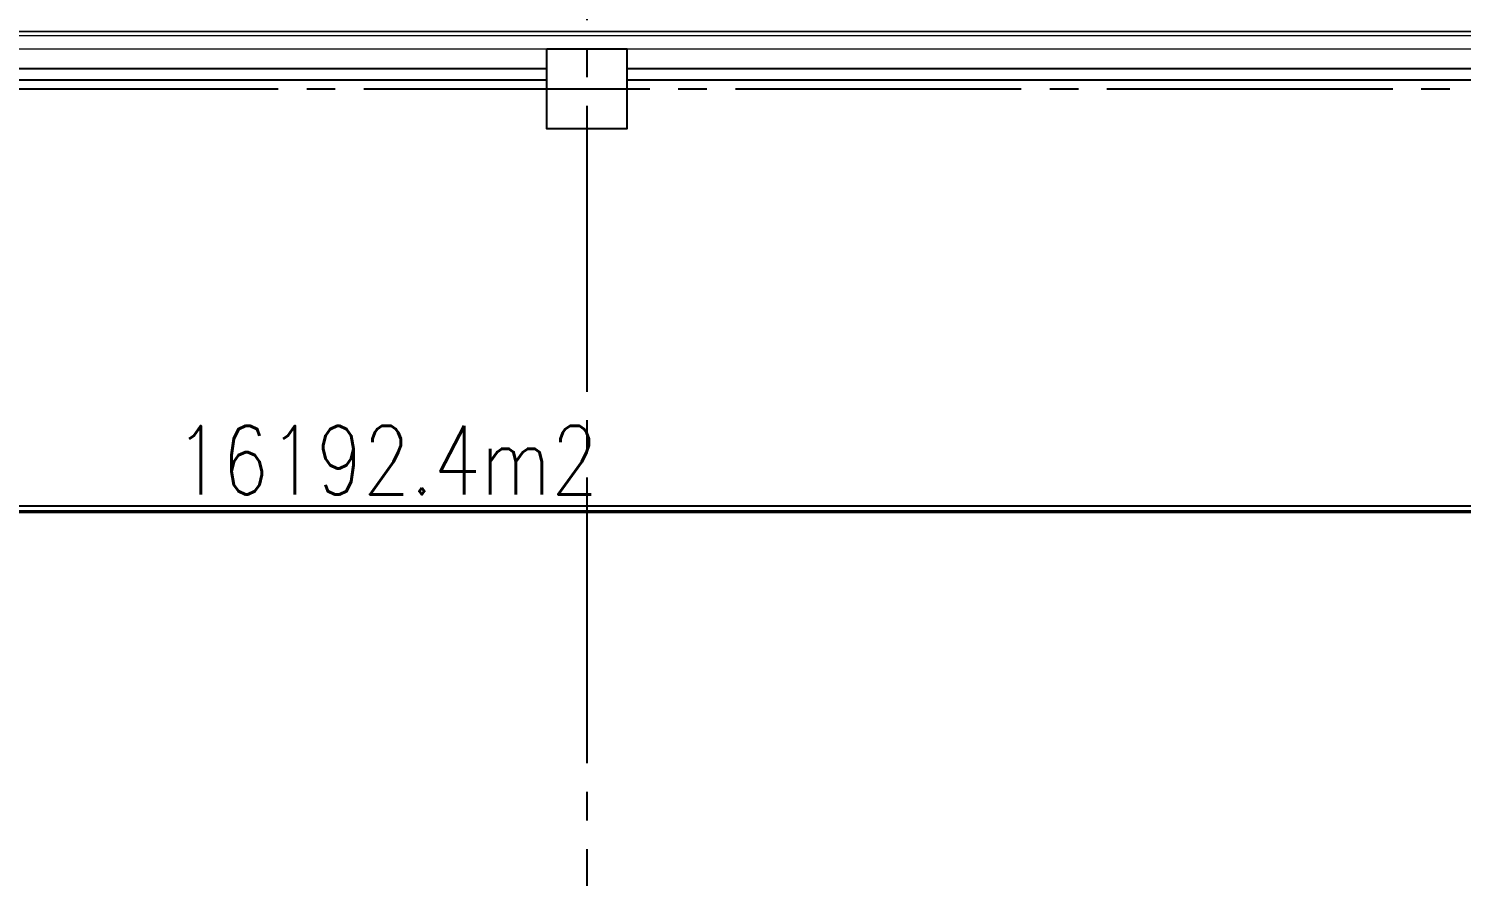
# Model space of a CAD drawing. Extents: x -960 to 27370, y -1283 to 11880.
# Drawn here: x 9712 to 10965, y 8311 to 9052 of the extents above; entities that cross this region are included whole.
import ezdxf
from ezdxf.enums import TextEntityAlignment as Align

# ---------------------------------------------------------------- set-up
doc = ezdxf.new("R2010")
doc.units = 0
doc.header["$LTSCALE"] = 100
doc.linetypes.add('X-S-FAB-L10$0$COL-CEN-LIN', pattern=[3.25, 2.5, -0.25, 0.25, -0.25])
for name, color, linetype in [('188K-SM-03-F10-ARCH-PA-Y2257103$0$K-AREA', 53, 'Continuous'), ('188K-SM-03-F10-ARCH-PA-Y2257103$0$K-P1S-4.2-單抗', 53, 'Continuous'), ('188K-SM-03-F10-ARCH-PA-Y2257103$0$K-岩棉 2hr 7.5-非抗', 53, 'Continuous'), ('X-S-FAB-L10$0$0-DIM-TXT', 8, 'Continuous'), ('X-S-FAB-L10$0$A-WALL-EX', 8, 'Continuous'), ('X-S-FAB-L10$0$BLOCK', 8, 'Continuous'), ('X-S-FAB-L10$0$CCL', 8, 'X-S-FAB-L10$0$COL-CEN-LIN'), ('X-S-FAB-L10$0$COL-S', 8, 'Continuous')]:
    doc.layers.add(name, color=color, linetype=linetype)
doc.styles.add('188K-SM-03-F10-ARCH-PA-Y2257103$0$Standard', font='txt.shx', dxfattribs={"bigfont": 'chineset.shx'})
doc.styles.add('X-S-FAB-L10$0$CHINA', font='simplex.shx', dxfattribs={"width": 0.75, "bigfont": 'chineset.shx'})
doc.styles.add('X-S-FAB-L10$0$Standard', font='', dxfattribs={"width": 0.8})
doc.styles.add('X-S-FAB-L10$0$TG_NOTE_TEXT', font='simplex.shx', dxfattribs={"width": 0.75, "bigfont": 'chineset.shx'})
doc.styles.get('X-S-FAB-L10$0$Standard').set_extended_font_data('Microsoft JhengHei')

# ---------------------------------------------------------------- blocks, each defined once
blk = doc.blocks.new('X-S-FAB-L10$0$FAB2-L05')
at = {"layer": 'X-S-FAB-L10$0$CCL'}
for p, q in [((-15960, 11005), (-15960, 0)), ((-26880, 9720), (1210, 9720))]:
    blk.add_line(p, q, dxfattribs=at)
at = {"layer": 'X-S-FAB-L10$0$COL-S'}
blk.add_lwpolyline([(-15995, 9755), (-15925, 9755), (-15925, 9685), (-15995, 9685)], close=True, dxfattribs=at)
blk = doc.blocks.new('X-S-FAB-L10')
at = {"layer": 'X-S-FAB-L10$0$A-WALL-EX', "lineweight": 0}
blk.add_line((7705, 9046.5), (12670, 9046.5), dxfattribs=at)
at = {"layer": 'X-S-FAB-L10$0$A-WALL-EX', "lineweight": 0, "flags": 128}
for points in [[(12670, 9050), (7705, 9050)], [(7705, 9050), (12670, 9050)], [(7705, 9050), (12670, 9050)], [(7705, 9050), (12670, 9050)], [(7705, 9050), (12670, 9050)], [(7705, 9050), (12670, 9050)], [(7705, 9050), (12670, 9050)], [(7705, 9050), (12670, 9050)], [(7705, 9035), (12685, 9035)]]:
    blk.add_lwpolyline(points, dxfattribs=at)
at = {"layer": 'X-S-FAB-L10$0$COL-S'}
for p, q in [((10165, 9035), (10235, 9035)), ((10165, 8965), (10165, 9035)), ((10235, 9035), (10235, 8965)), ((10235, 8965), (10165, 8965))]:
    blk.add_line(p, q, dxfattribs=at)
at = {"layer": 'X-S-FAB-L10$0$BLOCK'}
blk.add_blockref('X-S-FAB-L10$0$FAB2-L05', (26160, -720), dxfattribs=at)
at = {"style": 'X-S-FAB-L10$0$TG_NOTE_TEXT', "width": 0.5, "flags": 1}
for p in [(7463.301, 9020), (18268.251, 8649), (11197.77, 4800.167), (16485.801, 4800.167), (25420.27, 2635), (13360, 320.001, 0), (7463.301, -33.333)]:
    blk.add_attdef('WH', text='', height=20, dxfattribs=at).set_placement(p, align=Align.BOTTOM_LEFT)
at = {"width": 0.5}
for style, p in [('X-S-FAB-L10$0$TG_NOTE_TEXT', (7585, 9020)), ('X-S-FAB-L10$0$TG_NOTE_TEXT', (18389.95, 8649)), ('X-S-FAB-L10$0$TG_NOTE_TEXT', (11117.5, 4813.5)), ('X-S-FAB-L10$0$TG_NOTE_TEXT', (16607.5, 4813.5)), ('X-S-FAB-L10$0$TG_NOTE_TEXT', (25350, 2635)), ('X-S-FAB-L10$0$Standard', (13129.375, 325.001, 0)), ('X-S-FAB-L10$0$TG_NOTE_TEXT', (7585, -20))]:
    blk.add_attdef('DESC', text='', height=10, dxfattribs=dict(at, style=style)).set_placement(p, align=Align.BOTTOM_LEFT)
for tag, style, p in [('TYPE', 'X-S-FAB-L10$0$TG_NOTE_TEXT', (7619.286, 9020)), ('NO', 'X-S-FAB-L10$0$TG_NOTE_TEXT', (7650.095, 9020)), ('TYPE', 'X-S-FAB-L10$0$TG_NOTE_TEXT', (18424.236, 8649)), ('NO', 'X-S-FAB-L10$0$TG_NOTE_TEXT', (18455.045, 8649)), ('NO', 'X-S-FAB-L10$0$TG_NOTE_TEXT', (11088.595, 4813.5)), ('TYPE', 'X-S-FAB-L10$0$TG_NOTE_TEXT', (11151.786, 4813.5)), ('TYPE', 'X-S-FAB-L10$0$TG_NOTE_TEXT', (16641.786, 4813.5)), ('NO', 'X-S-FAB-L10$0$TG_NOTE_TEXT', (16672.595, 4813.5)), ('NO', 'X-S-FAB-L10$0$TG_NOTE_TEXT', (25313, 2635)), ('TYPE', 'X-S-FAB-L10$0$TG_NOTE_TEXT', (25350, 2635)), ('NO', 'X-S-FAB-L10$0$Standard', (13100, 320.001, 0)), ('TYPE', 'X-S-FAB-L10$0$Standard', (13129.375, 320.001, 0)), ('TYPE', 'X-S-FAB-L10$0$TG_NOTE_TEXT', (7619.286, -20)), ('NO', 'X-S-FAB-L10$0$TG_NOTE_TEXT', (7650.095, -20))]:
    blk.add_attdef(tag, text='', height=10, dxfattribs=dict(at, style=style)).set_placement(p, align=Align.BOTTOM_RIGHT)
at = {"style": 'X-S-FAB-L10$0$TG_NOTE_TEXT', "width": 0.5, "flags": 1}
for rotation, p in [(180, (43, 7480)), (180, (943, 7480)), (90, (24310, 3717.77)), (270, (17080, 1711.699))]:
    blk.add_attdef('WH', text='', height=20, rotation=rotation, dxfattribs=at).set_placement(p, align=Align.BOTTOM_LEFT)
at = {"width": 0.5}
for rotation, style, p in [(180, 'X-S-FAB-L10$0$Standard', (317.625, 7480)), (180, 'X-S-FAB-L10$0$Standard', (1217.625, 7480)), (90, 'X-S-FAB-L10$0$TG_NOTE_TEXT', (24310, 3647.5)), (270, 'X-S-FAB-L10$0$TG_NOTE_TEXT', (17080, 1605))]:
    blk.add_attdef('DESC', text='', height=10, rotation=rotation, dxfattribs=dict(at, style=style)).set_placement(p, align=Align.BOTTOM_LEFT)
for tag, rotation, style, p in [('TYPE', 180, 'X-S-FAB-L10$0$Standard', (317.625, 7480)), ('NO', 180, 'X-S-FAB-L10$0$Standard', (347, 7480)), ('TYPE', 180, 'X-S-FAB-L10$0$Standard', (1217.625, 7480)), ('NO', 180, 'X-S-FAB-L10$0$Standard', (1247, 7480)), ('TYPE', 90, 'X-S-FAB-L10$0$TG_NOTE_TEXT', (24310, 3647.5)), ('NO', 90, 'X-S-FAB-L10$0$TG_NOTE_TEXT', (24310, 3610.5)), ('TYPE', 270, 'X-S-FAB-L10$0$TG_NOTE_TEXT', (17080, 1605)), ('NO', 270, 'X-S-FAB-L10$0$TG_NOTE_TEXT', (17080, 1573))]:
    blk.add_attdef(tag, text='', height=10, rotation=rotation, dxfattribs=dict(at, style=style)).set_placement(p, align=Align.BOTTOM_RIGHT)
at = {"layer": 'X-S-FAB-L10$0$0-DIM-TXT', "style": 'X-S-FAB-L10$0$CHINA', "width": 0.75}
for p in [(667.414, 7855.1, -2689.4), (22627.353, 6728.814), (25644.722, 6728.814), (24778.787, 5569.051), (1118.252, 4980), (417.801, 4594.623), (23874.84, 4355), (22927.43, 4330.122), (23749.869, 3901.367), (417.801, 3765.236), (1118.252, 3730), (417.801, 3115.79), (536.882, 2227.832), (16908.994, 1782.652), (888.445, 880.466), (16977.43, 750), (18878.841, 750), (25641.221, 553.233), (21364.03, 526.894)]:
    blk.add_attdef('HIG', text='', height=80, dxfattribs=at).set_placement(p, align=Align.MIDDLE_LEFT)
blk = doc.blocks.new('188K-SM-03-F10-ARCH-PA-Y2257103')
at = {"layer": '188K-SM-03-F10-ARCH-PA-Y2257103$0$K-AREA', "const_width": 3, "elevation": 0}
blk.add_lwpolyline([(1775, 8630), (2595, 8630), (2595, 8545), (2685, 8545), (2685, 8630), (3435, 8630), (3435, 8545), (3525, 8545), (3525, 8630), (4275, 8630), (4275, 8545), (4365, 8545), (4365, 8630), (17585, 8630)], dxfattribs=at)
at = {"layer": '188K-SM-03-F10-ARCH-PA-Y2257103$0$K-P1S-4.2-單抗'}
for p, q in [((15195, 8635, 0), (7525, 8635, 0)), ((15195, 8630, 0), (7525, 8630, 0))]:
    blk.add_line(p, q, dxfattribs=at)
at = {"layer": '188K-SM-03-F10-ARCH-PA-Y2257103$0$K-岩棉 2hr 7.5-非抗'}
for p, q in [((10165, 9017.5, 0), (9395, 9017.5, 0)), ((11005, 9017.5, 0), (10235, 9017.5, 0)), ((10165, 9007.5, 0), (9395, 9007.5, 0)), ((11005, 9007.5, 0), (10235, 9007.5, 0))]:
    blk.add_line(p, q, dxfattribs=at)
at = {"layer": '188K-SM-03-F10-ARCH-PA-Y2257103$0$K-AREA', "style": '188K-SM-03-F10-ARCH-PA-Y2257103$0$Standard', "width": 0.8}
blk.add_text('16192.4m2', height=60, dxfattribs=at).set_placement((9839.7, 8645.1, 0))

msp = doc.modelspace()

# ---------------------------------------------------------------- block references
for name in ['X-S-FAB-L10', '188K-SM-03-F10-ARCH-PA-Y2257103']:
    msp.add_blockref(name, (0, 0))

doc.saveas('drawing.dxf')
